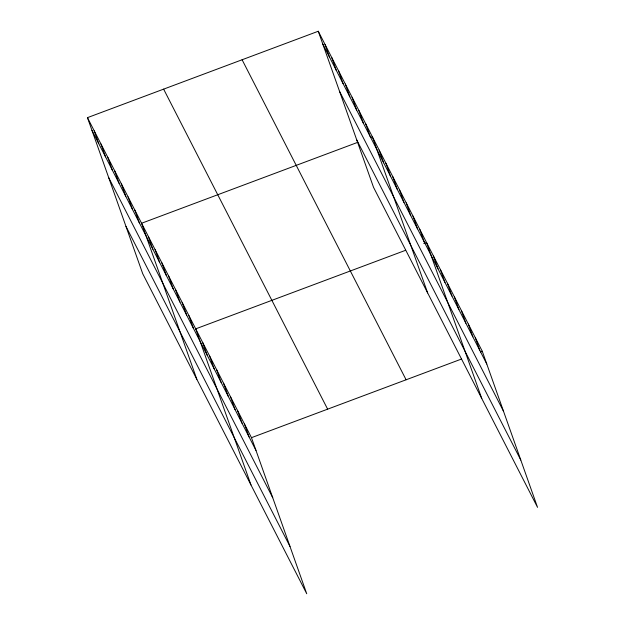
<?xml version="1.0" encoding="UTF-8"?>
<svg xmlns="http://www.w3.org/2000/svg" width="625" height="625" viewBox="0 0 625 625"><rect width="100%" height="100%" fill="white"/><g stroke="black" fill="none" stroke-linecap="round" stroke-linejoin="round"><path stroke-width="0.94" d="M87.461 117.648L251.469 437.672L306.734 593.75L142.727 273.727L87.461 117.648L318.266 31.25L482.273 351.273L537.539 507.352L373.531 187.328L318.266 31.25M357.875 142.289L141.578 223.258L196.852 379.336M370.57 137.539L372.383 136.859L427.656 292.938M405.656 250.273L195.703 328.859L250.977 484.945M423.789 243.484L426.508 242.469L481.781 398.547M251.469 437.672L461.414 359.078M480.453 351.953L482.273 351.273M322.781 44.008L486.789 364.031M339.531 91.305L503.539 411.328M356.789 140.031L520.789 460.055M242.102 59.758L406.102 379.781M163.625 89.133L327.633 409.156M91.977 130.406L255.984 450.43M108.727 177.703L272.734 497.727M125.984 226.43L289.992 546.453M475.297 337.672L479.82 350.43M468.328 324.07L472.852 336.836M461.359 310.469L465.875 323.234M454.391 296.867L458.906 309.633M447.422 283.266L451.938 296.031M440.445 269.664L444.969 282.43M433.477 256.07L438 268.828M419.742 229.266L424.258 242.023M412.977 216.062L417.492 228.82M406.211 202.859L410.727 215.625M399.445 189.664L403.969 202.422M392.68 176.461L397.203 189.219M385.914 163.258L390.438 176.023M379.148 150.062L383.672 162.82M365.617 123.656L370.141 136.414M358.852 110.453L363.375 123.219M352.086 97.258L356.609 110.016M345.32 84.055L349.844 96.812M338.562 70.852L343.078 83.617M331.797 57.648L336.312 70.414M325.031 44.453L329.547 57.211M244.5 424.07L249.016 436.828M237.523 410.469L242.047 423.227M230.555 396.867L235.078 409.625M223.586 383.266L228.102 396.023M216.617 369.664L221.133 382.43M209.648 356.062L214.164 368.828M202.672 342.461L207.195 355.227M188.938 315.664L193.461 328.422M182.172 302.461L186.695 315.219M175.406 289.258L179.93 302.023M168.641 276.055L173.164 288.82M161.875 262.859L166.398 275.617M155.109 249.656L159.633 262.414M148.344 236.453L152.867 249.219M134.812 210.055L139.336 222.812M128.055 196.852L132.57 209.609M121.289 183.648L125.805 196.414M114.523 170.453L119.039 183.211M107.758 157.25L112.273 170.008M100.992 144.047L105.508 156.812M94.227 130.844L98.742 143.609"/></g></svg>
